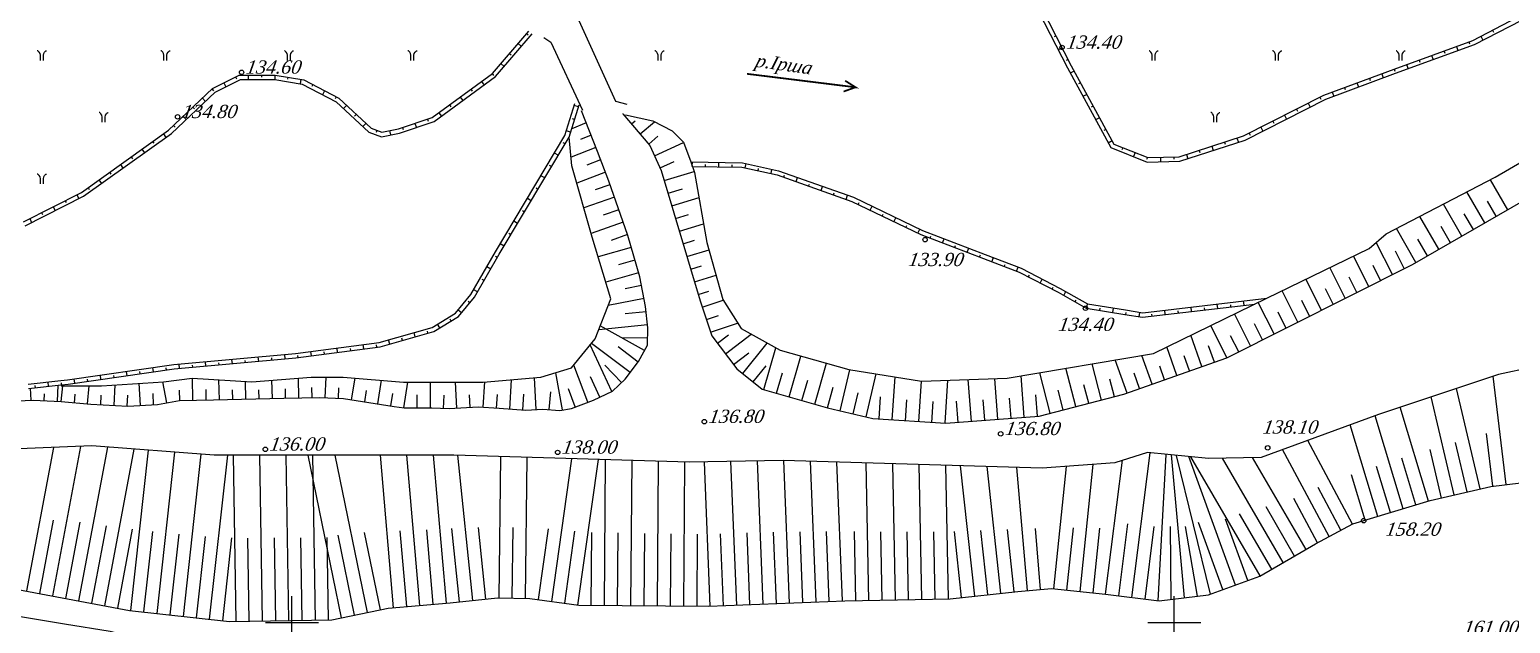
# Model space of a CAD drawing. Header units: millimetres. Extents: x 1400 to 4853, y -623 to 1865.
# Drawn here: x 2822.5 to 2923.2, y 1733.3 to 1773.7 of the extents above; entities that cross this region are included whole.
import ezdxf

# ---------------------------------------------------------------- set-up
doc = ezdxf.new("R2010")
doc.units = ezdxf.units.MM
for name, color, linetype in [('00_Північ', 7, 'Continuous'), ('00_Північ_відмітки', 7, 'Continuous'), ('01_Північ', 7, 'Continuous'), ('CONT-MNR', 7, 'Continuous'), ('кресты', 7, 'Continuous'), ('Оцифровка_2012', 7, 'Continuous'), ('Річка', 7, 'Continuous')]:
    doc.layers.add(name, color=color, linetype=linetype)
doc.styles.add('universw', font='timesi.ttf', dxfattribs={"oblique": 10})

# ---------------------------------------------------------------- blocks, each defined once
blk = doc.blocks.new('403')
at = {"color": 0, "linetype": 'Continuous'}
for p, q in [((-0.45, 1.11), (-0.52, 1.11)), ((-0.38, 1.02), (-0.45, 1.11)), ((-0.31, 0.94), (-0.38, 1.02)), ((-0.21, 0.81), (-0.31, 0.94)), ((-0.17, 0.59), (-0.21, 0.81)), ((-0.17, 0), (-0.17, 0.59)), ((0.17, 0.59), (0.21, 0.81)), ((0.17, 0), (0.17, 0.59)), ((0.21, 0.81), (0.31, 0.94)), ((0.31, 0.94), (0.38, 1.02)), ((0.38, 1.02), (0.45, 1.11)), ((0.45, 1.11), (0.52, 1.11))]:
    blk.add_line(p, q, dxfattribs=at)

msp = doc.modelspace()

# ---------------------------------------------------------------- linework, layer by layer
at = {"layer": '00_Північ', "color": 250, "linetype": 'Continuous'}
for p, q in [((2856.3251, 1773.3973), (2856.4393, 1773.3)), ((2922.011, 1773.6132), (2922.0798, 1773.4799)), ((2892.324, 1773.2255), (2892.1903, 1773.1574)), ((2920.3964, 1772.822), (2920.4479, 1772.6811)), ((2855.1575, 1772.0274), (2855.2716, 1771.9301)), ((2893.1421, 1771.6222), (2893.0085, 1771.5541)), ((2917.0148, 1771.5872), (2917.0663, 1771.4463)), ((2918.7056, 1772.2046), (2918.7571, 1772.0637)), ((2836.5275, 1770.4381), (2836.5954, 1770.3044)), ((2838.2964, 1770.5683), (2838.2964, 1770.4183)), ((2840.0844, 1770.4234), (2840.0595, 1770.2755)), ((2853.9853, 1770.6624), (2854.074, 1770.5414)), ((2913.6355, 1770.3462), (2913.6874, 1770.2055)), ((2915.324, 1770.9698), (2915.3755, 1770.8289)), ((2834.931, 1769.6115), (2835.034, 1769.5024)), ((2841.7878, 1769.9132), (2841.7178, 1769.7806)), ((2852.5337, 1769.598), (2852.6224, 1769.4771)), ((2893.9902, 1770.0347), (2893.8584, 1769.9631)), ((2911.947, 1769.7226), (2911.9989, 1769.5819)), ((2833.6226, 1768.3754), (2833.7256, 1768.2663)), ((2843.3797, 1769.0731), (2843.3097, 1768.9404)), ((2851.0821, 1768.5337), (2851.1708, 1768.4127)), ((2894.8494, 1768.4529), (2894.7175, 1768.3813)), ((2910.2728, 1769.0661), (2910.3409, 1768.9325)), ((2844.7279, 1767.889), (2844.6259, 1767.7789)), ((2849.5829, 1767.5615), (2849.6303, 1767.4191)), ((2859.5839, 1767.5477), (2859.4407, 1767.5923)), ((2863.4543, 1767.2396), (2863.6999, 1767.4503)), ((2907.0646, 1767.4328), (2907.1327, 1767.2991)), ((2908.6687, 1768.2495), (2908.7368, 1768.1158)), ((2832.3141, 1767.1392), (2832.4171, 1767.0302)), ((2846.1334, 1766.8061), (2846.0829, 1766.6648)), ((2847.875, 1766.9931), (2847.9224, 1766.8507)), ((2860.7042, 1766.4659), (2859.9776, 1766.1816)), ((2864.6261, 1765.8733), (2865.2507, 1766.409)), ((2895.7085, 1766.8712), (2895.5767, 1766.7996)), ((2905.4606, 1766.6162), (2905.5286, 1766.4825)), ((2830.8903, 1766.0432), (2830.9776, 1765.9212)), ((2858.9355, 1765.8797), (2858.8067, 1765.9566)), ((2896.8636, 1765.6235), (2896.8084, 1765.484)), ((2902.0631, 1765.4397), (2902.1095, 1765.2971)), ((2903.7748, 1765.9967), (2903.8212, 1765.854)), ((2829.4258, 1764.9967), (2829.513, 1764.8747)), ((2858.0132, 1764.334), (2857.8844, 1764.4108)), ((2861.3556, 1764.7879), (2860.4254, 1764.4322)), ((2865.403, 1764.255), (2866.3554, 1764.6882)), ((2868.4907, 1764.3378), (2868.4929, 1764.4878)), ((2870.2905, 1764.3106), (2870.2927, 1764.4605)), ((2898.5374, 1764.9614), (2898.4822, 1764.8219)), ((2900.3338, 1764.9861), (2900.3373, 1764.8362)), ((2827.9613, 1763.9502), (2828.0485, 1763.8282)), ((2872.0637, 1764.0573), (2872.0963, 1764.2037)), ((2873.8053, 1763.6126), (2873.8555, 1763.7539)), ((2826.4968, 1762.9037), (2826.584, 1762.7817)), ((2857.0908, 1762.7883), (2856.962, 1762.8651)), ((2861.9919, 1763.1042), (2860.9824, 1762.7507)), ((2865.9411, 1762.539), (2866.9145, 1762.8288)), ((2875.5015, 1763.0103), (2875.5517, 1763.1517)), ((2877.1978, 1762.4081), (2877.248, 1762.5494)), ((2824.9352, 1762.0173), (2825.0031, 1761.8836)), ((2856.1685, 1761.2425), (2856.0397, 1761.3194)), ((2862.5868, 1761.4053), (2861.5267, 1761.0341)), ((2878.8737, 1761.7572), (2878.939, 1761.8922)), ((2922.2654, 1760.9541), (2921.6688, 1761.9916)), ((2823.33, 1761.2027), (2823.3979, 1761.069)), ((2866.4548, 1760.8138), (2867.3294, 1761.0743)), ((2880.4946, 1760.9744), (2880.5599, 1761.1095)), ((2882.1156, 1760.1917), (2882.1808, 1760.3268)), ((2919.1447, 1759.1594), (2918.51, 1760.2631)), ((2920.7051, 1760.0568), (2920.0894, 1761.1273)), ((2855.2461, 1759.6968), (2855.1173, 1759.7737)), ((2863.1818, 1759.7065), (2862.0754, 1759.3191)), ((2866.9684, 1759.0887), (2867.7442, 1759.3197)), ((2883.7599, 1759.4635), (2883.8132, 1759.6038)), ((2917.5843, 1758.2621), (2916.9305, 1759.3989)), ((2885.4428, 1758.8247), (2885.496, 1758.965)), ((2887.1256, 1758.1859), (2887.1788, 1758.3261)), ((2916.0069, 1757.3964), (2915.4096, 1758.5854)), ((2854.3279, 1758.1486), (2854.1977, 1758.2231)), ((2863.6867, 1757.9789), (2862.5688, 1757.6544)), ((2867.4821, 1757.3635), (2868.2251, 1757.5848)), ((2888.8067, 1757.5425), (2888.8604, 1757.6826)), ((2914.3985, 1756.5884), (2913.8816, 1757.6173)), ((2853.4345, 1756.586), (2853.3043, 1756.6605)), ((2864.1352, 1756.2373), (2863.0227, 1756.0205)), ((2890.4555, 1756.8269), (2890.5242, 1756.9603)), ((2912.79, 1755.7803), (2912.2681, 1756.8192)), ((2867.9958, 1755.6384), (2868.7241, 1755.8553)), ((2892.0556, 1756.0024), (2892.1243, 1756.1358)), ((2893.6273, 1755.1259), (2893.7019, 1755.256)), ((2909.5732, 1754.1642), (2909.0412, 1755.2232)), ((2911.1816, 1754.9723), (2910.6546, 1756.0212)), ((2852.4705, 1755.0723), (2852.3551, 1755.1681)), ((2864.448, 1754.4659), (2863.0196, 1754.3171)), ((2895.3027, 1754.5538), (2895.3261, 1754.702)), ((2897.0806, 1754.2725), (2897.1056, 1754.4204)), ((2898.8601, 1754.1568), (2898.8424, 1754.3057)), ((2900.6476, 1754.3683), (2900.63, 1754.5173)), ((2902.4351, 1754.5799), (2902.4175, 1754.7288)), ((2904.2226, 1754.7914), (2904.205, 1754.9404)), ((2907.9647, 1753.3562), (2907.4277, 1754.4251)), ((2851.1964, 1753.8308), (2851.1178, 1753.9586)), ((2868.5509, 1753.9263), (2869.3668, 1754.1981)), ((2906.3563, 1752.5481), (2905.8142, 1753.6271)), ((2846.1437, 1752.0532), (2846.1237, 1752.2019)), ((2847.883, 1752.5092), (2847.8425, 1752.6536)), ((2849.6161, 1752.9954), (2849.5756, 1753.1398)), ((2864.5552, 1752.6719), (2862.789, 1752.6913)), ((2869.3014, 1752.3142), (2870.0587, 1752.8871)), ((2904.7479, 1751.74), (2904.2008, 1752.8291)), ((2838.9996, 1751.1668), (2838.9861, 1751.3162)), ((2840.7916, 1751.3355), (2840.7716, 1751.4842)), ((2842.5756, 1751.5747), (2842.5557, 1751.7234)), ((2844.3596, 1751.814), (2844.3397, 1751.9626)), ((2863.9043, 1751.0406), (2862.5384, 1752.0677)), ((2870.3874, 1750.8787), (2871.426, 1751.6645)), ((2901.3998, 1750.4316), (2901.0383, 1751.4502)), ((2903.0961, 1751.0335), (2902.7008, 1752.1476)), ((2830.0502, 1750.2363), (2830.029, 1750.3847)), ((2831.832, 1750.4917), (2831.8107, 1750.6402)), ((2833.6215, 1750.6814), (2833.608, 1750.8308)), ((2835.4142, 1750.8432), (2835.4007, 1750.9926)), ((2837.2069, 1751.005), (2837.1934, 1751.1544)), ((2862.7813, 1749.6386), (2861.6414, 1750.8296)), ((2871.7298, 1749.6933), (2872.604, 1750.791)), ((2873.3173, 1748.9197), (2873.716, 1750.3032)), ((2898.007, 1749.2277), (2897.6324, 1750.2835)), ((2899.7034, 1749.8296), (2899.3758, 1750.7528)), ((2822.9139, 1749.2872), (2822.8975, 1749.4363)), ((2824.7031, 1749.4841), (2824.6867, 1749.6332)), ((2826.4867, 1749.7253), (2826.4654, 1749.8738)), ((2828.2685, 1749.9808), (2828.2472, 1750.1292)), ((2834.5338, 1748.457), (2834.5202, 1749.1709)), ((2839.9324, 1748.5818), (2839.9213, 1749.2251)), ((2841.7321, 1748.6128), (2841.7202, 1749.3059)), ((2843.5313, 1748.5769), (2843.5563, 1749.288)), ((2859.6344, 1747.9858), (2859.177, 1749.2127)), ((2861.3067, 1748.6489), (2860.661, 1750.0369)), ((2875.047, 1748.4213), (2875.4473, 1749.8107)), ((2876.7766, 1747.9229), (2877.1787, 1749.3182)), ((2894.5514, 1748.2291), (2894.2224, 1749.4979)), ((2896.2938, 1748.6809), (2895.9841, 1749.8753)), ((2823.5207, 1748.4077), (2823.5436, 1748.8834)), ((2825.5699, 1748.2685), (2825.6239, 1748.8465)), ((2827.3642, 1748.13), (2827.3968, 1748.7775)), ((2829.1619, 1748.0394), (2829.1998, 1748.7913)), ((2830.9592, 1748.1345), (2830.9171, 1748.8924)), ((2832.7342, 1748.4226), (2832.7207, 1749.1279)), ((2836.3334, 1748.4974), (2836.3182, 1749.1381)), ((2838.1329, 1748.54), (2838.1187, 1749.1374)), ((2845.3132, 1748.3379), (2845.434, 1749.1017)), ((2847.0912, 1748.0568), (2847.223, 1748.8907)), ((2848.8811, 1747.9212), (2848.8811, 1748.7993)), ((2850.6804, 1747.8866), (2850.7192, 1748.782)), ((2852.4777, 1747.9516), (2852.4283, 1748.8145)), ((2854.2741, 1747.9014), (2854.3347, 1748.8318)), ((2856.0703, 1747.7845), (2856.1395, 1748.8477)), ((2857.8672, 1747.8002), (2857.9593, 1749.0168)), ((2878.5284, 1747.5091), (2878.8662, 1748.9421)), ((2880.2909, 1747.1667), (2880.3894, 1748.669)), ((2882.087, 1747.049), (2882.1801, 1748.4685)), ((2883.8832, 1746.9313), (2883.9764, 1748.353)), ((2885.6787, 1746.9355), (2885.5683, 1748.3773)), ((2887.4734, 1747.0729), (2887.3661, 1748.4748)), ((2889.2682, 1747.2103), (2889.1636, 1748.577)), ((2891.0629, 1747.3477), (2890.952, 1748.7973)), ((2892.809, 1747.7774), (2892.4608, 1749.1204))]:
    msp.add_line(p, q, dxfattribs=at)
at = {"layer": '00_Північ', "linetype": 'Continuous'}
for p, q in [((2855.7413, 1772.7124), (2855.9696, 1772.5178)), ((2892.733, 1772.4239), (2892.4658, 1772.2875)), ((2919.551, 1772.5133), (2919.6539, 1772.2315)), ((2921.2111, 1773.2007), (2921.3487, 1772.9341)), ((2854.5736, 1771.3425), (2854.802, 1771.1479)), ((2917.8602, 1771.8959), (2917.9631, 1771.6141)), ((2837.3964, 1770.5683), (2837.3964, 1770.2683)), ((2839.1964, 1770.5683), (2839.1964, 1770.2683)), ((2893.5606, 1770.8255), (2893.297, 1770.6823)), ((2914.4797, 1770.658), (2914.5837, 1770.3766)), ((2916.1694, 1771.2785), (2916.2723, 1770.9967)), ((2835.7249, 1770.0311), (2835.8606, 1769.7635)), ((2840.9719, 1770.2744), (2840.9223, 1769.9786)), ((2842.5837, 1769.4932), (2842.4437, 1769.2278)), ((2853.2595, 1770.1302), (2853.4369, 1769.8883)), ((2911.1027, 1769.4108), (2911.2066, 1769.1294)), ((2912.7912, 1770.0344), (2912.8951, 1769.753)), ((2834.2768, 1768.9934), (2834.4828, 1768.7753)), ((2844.0677, 1768.5007), (2843.8638, 1768.2807)), ((2851.8079, 1769.0659), (2851.9853, 1768.8239)), ((2859.8514, 1768.4071), (2859.5649, 1768.4962)), ((2894.4198, 1769.2438), (2894.1561, 1769.1006)), ((2909.4708, 1768.6578), (2909.6069, 1768.3905)), ((2832.9683, 1767.7573), (2833.1744, 1767.5392)), ((2850.3563, 1768.0015), (2850.5337, 1767.7596)), ((2860.3763, 1767.304), (2859.3877, 1766.9173)), ((2862.8684, 1767.9228), (2862.8525, 1767.9091)), ((2864.0402, 1766.5565), (2865.0121, 1767.39)), ((2895.2789, 1767.6621), (2895.0153, 1767.5189)), ((2907.8667, 1767.8411), (2908.0028, 1767.5738)), ((2831.6226, 1766.5665), (2831.797, 1766.3224)), ((2845.388, 1767.2772), (2845.1841, 1767.0572)), ((2847.0014, 1766.7831), (2847.0602, 1766.4889)), ((2848.7289, 1767.2773), (2848.8237, 1766.9926)), ((2859.3165, 1766.6884), (2859.0301, 1766.7775)), ((2906.2626, 1767.0245), (2906.3987, 1766.7571)), ((2830.1581, 1765.52), (2830.3325, 1765.2759)), ((2861.0321, 1765.6277), (2859.3476, 1764.9687)), ((2865.0304, 1765.0742), (2866.9964, 1765.9684)), ((2896.1381, 1766.0804), (2895.8745, 1765.9372)), ((2897.7005, 1765.2924), (2897.5901, 1765.0135)), ((2902.919, 1765.7182), (2903.0118, 1765.4329)), ((2904.6306, 1766.2751), (2904.7235, 1765.9898)), ((2828.6936, 1764.4735), (2828.868, 1764.2294)), ((2858.4743, 1765.1068), (2858.2167, 1765.2606)), ((2867.5908, 1764.3514), (2867.5953, 1764.6514)), ((2869.3906, 1764.3242), (2869.3951, 1764.6241)), ((2871.1851, 1764.2524), (2871.2502, 1764.5452)), ((2899.4341, 1764.9652), (2899.4411, 1764.6653)), ((2901.2073, 1765.1613), (2901.3001, 1764.876)), ((2827.229, 1763.427), (2827.4035, 1763.1829)), ((2857.552, 1763.5611), (2857.2944, 1763.7148)), ((2861.677, 1763.9472), (2859.7424, 1763.2075)), ((2865.6842, 1763.4015), (2867.7174, 1764.007)), ((2872.9423, 1763.8621), (2873.0074, 1764.155)), ((2874.6534, 1763.3115), (2874.7538, 1763.5942)), ((2923.0456, 1761.4028), (2921.8715, 1763.4445)), ((2825.7377, 1762.4246), (2825.8735, 1762.1571)), ((2876.3497, 1762.7092), (2876.45, 1762.9919)), ((2878.0459, 1762.107), (2878.1463, 1762.3897)), ((2921.4853, 1760.5055), (2920.273, 1762.6134)), ((2824.1326, 1761.61), (2824.2684, 1761.3425)), ((2856.6296, 1762.0154), (2856.372, 1762.1691)), ((2862.2894, 1762.2548), (2860.2197, 1761.53)), ((2866.1979, 1761.6764), (2868.046, 1762.2267)), ((2879.6842, 1761.3658), (2879.8146, 1761.636)), ((2919.9249, 1759.6081), (2918.6745, 1761.7824)), ((2822.5275, 1760.7954), (2822.6632, 1760.5279)), ((2855.7073, 1760.4697), (2855.4497, 1760.6234)), ((2862.8843, 1760.5559), (2860.7132, 1759.7956)), ((2866.7116, 1759.9513), (2868.3619, 1760.4427)), ((2881.3051, 1760.5831), (2881.4356, 1760.8532)), ((2918.3645, 1758.7108), (2917.076, 1760.9513)), ((2882.926, 1759.8004), (2883.0565, 1760.0705)), ((2884.6013, 1759.1441), (2884.7078, 1759.4246)), ((2916.8041, 1757.8134), (2915.4775, 1760.1202)), ((2854.7849, 1758.924), (2854.5273, 1759.0777)), ((2863.4359, 1758.8432), (2861.1916, 1758.1919)), ((2867.2253, 1758.2261), (2868.7258, 1758.6729)), ((2886.2842, 1758.5053), (2886.3906, 1758.7858)), ((2913.5943, 1756.1843), (2912.5554, 1758.2521)), ((2915.2027, 1756.9924), (2914.1036, 1759.18)), ((2853.8812, 1757.3673), (2853.6208, 1757.5163)), ((2887.9663, 1757.8647), (2888.0737, 1758.1448)), ((2889.6471, 1757.2204), (2889.7544, 1757.5005)), ((2911.9858, 1755.3763), (2910.9369, 1757.4641)), ((2863.9376, 1757.1145), (2861.7103, 1756.4681)), ((2867.739, 1756.501), (2869.2102, 1756.9391)), ((2891.2555, 1756.4147), (2891.3929, 1756.6814)), ((2910.3774, 1754.5682), (2909.3184, 1756.6761)), ((2852.9877, 1755.8047), (2852.7273, 1755.9537)), ((2864.3074, 1755.3539), (2861.868, 1754.8785)), ((2868.2664, 1754.7801), (2869.6906, 1755.2547)), ((2892.8464, 1755.5732), (2892.9955, 1755.8335)), ((2908.769, 1753.7602), (2907.6999, 1755.8881)), ((2851.8958, 1754.3797), (2851.6649, 1754.5713)), ((2894.4137, 1754.6941), (2894.4611, 1754.994)), ((2896.1917, 1754.4135), (2896.2385, 1754.7098)), ((2897.9681, 1754.1227), (2898.018, 1754.4185)), ((2899.7538, 1754.2625), (2899.7186, 1754.5605)), ((2901.5413, 1754.4741), (2901.5061, 1754.772)), ((2903.3289, 1754.6856), (2903.2936, 1754.9835)), ((2905.5521, 1752.1441), (2904.4629, 1754.3121)), ((2905.1164, 1754.8972), (2905.0811, 1755.1951)), ((2907.1605, 1752.9521), (2906.0814, 1755.1001)), ((2850.4297, 1753.3593), (2850.2726, 1753.6149)), ((2864.5412, 1753.5707), (2861.2234, 1753.2253)), ((2864.3453, 1751.8247), (2861.3278, 1753.493)), ((2868.8354, 1753.0724), (2870.6747, 1753.6853)), ((2903.9437, 1751.336), (2902.8444, 1753.5241)), ((2845.2516, 1751.9336), (2845.2118, 1752.2309)), ((2847.0164, 1752.2661), (2846.9354, 1752.555)), ((2848.7495, 1752.7523), (2848.6685, 1753.0411)), ((2862.1227, 1749.0285), (2860.6476, 1752.1996)), ((2863.3634, 1750.3213), (2860.7305, 1752.3012)), ((2869.8444, 1751.5964), (2871.6036, 1752.9274)), ((2871.0258, 1750.254), (2872.6798, 1752.331)), ((2902.2479, 1750.7326), (2901.4912, 1752.8653)), ((2836.3106, 1750.9241), (2836.2836, 1751.2228)), ((2838.1033, 1751.0859), (2838.0763, 1751.3847)), ((2839.896, 1751.2477), (2839.869, 1751.5465)), ((2841.6836, 1751.4551), (2841.6437, 1751.7524)), ((2843.4676, 1751.6943), (2843.4277, 1751.9917)), ((2872.4525, 1749.1689), (2873.2696, 1752.0042)), ((2874.1822, 1748.6705), (2874.9812, 1751.4434)), ((2897.1589, 1748.9267), (2896.3571, 1751.186)), ((2898.8552, 1749.5286), (2898.1583, 1751.4926)), ((2900.5516, 1750.1306), (2899.8626, 1752.0723)), ((2829.1594, 1750.1085), (2829.1168, 1750.4055)), ((2830.9411, 1750.364), (2830.8986, 1750.661)), ((2832.7251, 1750.6005), (2832.6982, 1750.8992)), ((2834.5178, 1750.7623), (2834.4909, 1751.061)), ((2858.7623, 1747.7766), (2858.3051, 1750.3117)), ((2860.4777, 1748.3002), (2859.533, 1750.8339)), ((2875.9118, 1748.1721), (2876.7142, 1750.9569)), ((2877.6524, 1747.7156), (2878.3128, 1750.5166)), ((2879.4043, 1747.3026), (2880.0954, 1750.2337)), ((2891.9378, 1747.5515), (2891.2221, 1750.3119)), ((2893.6802, 1748.0033), (2893.003, 1750.615)), ((2895.4226, 1748.455), (2894.7839, 1750.9182)), ((2822.6218, 1748.4367), (2822.5746, 1749.2499)), ((2823.8085, 1749.3857), (2823.7757, 1749.6839)), ((2824.4197, 1748.3644), (2824.4724, 1749.4587)), ((2824.6738, 1748.3522), (2824.7739, 1749.4245)), ((2825.5958, 1749.5975), (2825.5532, 1749.8945)), ((2826.466, 1748.1849), (2826.5818, 1749.4245)), ((2827.3776, 1749.853), (2827.335, 1750.15)), ((2828.2631, 1748.0847), (2828.3336, 1749.4841)), ((2830.0606, 1748.0847), (2829.977, 1749.5916)), ((2831.8484, 1748.2639), (2831.5888, 1749.697)), ((2833.634, 1748.4398), (2833.6053, 1749.9381)), ((2835.4336, 1748.4761), (2835.4015, 1749.832)), ((2837.2331, 1748.5187), (2837.2045, 1749.7256)), ((2839.0326, 1748.5613), (2839.0033, 1749.8013)), ((2840.8323, 1748.5973), (2840.8093, 1749.9349)), ((2842.6318, 1748.6085), (2842.6807, 1749.999)), ((2844.4243, 1748.4785), (2844.6547, 1749.936)), ((2846.2022, 1748.1974), (2846.4548, 1749.7951)), ((2847.9813, 1747.9244), (2848.2368, 1749.6774)), ((2849.7811, 1747.9212), (2849.7811, 1749.6774)), ((2851.5792, 1747.9002), (2851.4775, 1749.6774)), ((2853.376, 1747.9599), (2853.4885, 1749.688)), ((2855.1722, 1747.843), (2855.302, 1749.8365)), ((2856.969, 1747.8087), (2856.858, 1749.964)), ((2881.189, 1747.1078), (2881.3805, 1750.0297)), ((2882.9851, 1746.9901), (2883.1657, 1749.7464)), ((2884.7813, 1746.8724), (2884.9734, 1749.8036)), ((2886.576, 1747.0042), (2886.3584, 1749.8479)), ((2888.3708, 1747.1416), (2888.1592, 1749.9055)), ((2890.1655, 1747.279), (2889.95, 1750.0953))]:
    msp.add_line(p, q, dxfattribs=at)
at = {"layer": '00_Північ', "color": 5, "linetype": 'Continuous', "flags": 128}
for points in [[(2888.361, 1790.4982), (2886.7512, 1787.3324), (2886.3357, 1785.3603), (2887.0108, 1782.506), (2889.5554, 1777.9909), (2893.0989, 1771.0468), (2896.044, 1765.6251), (2898.5241, 1764.644), (2900.7459, 1764.6956), (2905.1894, 1766.1414), (2910.6662, 1768.9298), (2915.4197, 1770.6854), (2920.7932, 1772.6476), (2923.9967, 1774.2999)], [(2906.6603, 1755.382), (2913.6259, 1758.7733), (2914.7852, 1759.7602), (2922.1863, 1763.6082), (2928.3082, 1767.1755), (2934.2129, 1769.8511), (2937.697, 1771.6104), (2941.8047, 1772.8932), (2944.7387, 1773.8095), (2951.0835, 1774.5059), (2954.7913, 1774.0256), (2963.7249, 1771.4455), (2971.7841, 1766.977), (2979.3298, 1761.1763), (2985.0761, 1757.2318)], [(2822.2232, 1760.3046), (2826.1994, 1762.3225), (2832.1637, 1766.5844), (2835.1443, 1769.4002), (2836.8559, 1770.2683), (2839.1963, 1770.2683), (2841.0673, 1769.9542), (2843.3682, 1768.74), (2845.5891, 1766.6819), (2846.4635, 1766.3696), (2847.6859, 1766.6139), (2850.0395, 1767.3972), (2854.2139, 1770.458), (2856.6904, 1773.3633)], [(2863.0541, 1767.8634), (2864.9128, 1767.4412), (2866.2223, 1766.7657), (2866.9826, 1766.0059), (2867.4799, 1764.6531)], [(2867.4799, 1764.6531), (2871.0047, 1764.5998), (2873.4526, 1764.0561), (2878.5523, 1762.2456), (2883.241, 1759.9814), (2887.5077, 1758.3617), (2889.9448, 1757.4276), (2892.6112, 1756.0536), (2894.47, 1754.9889), (2897.0596, 1754.5803), (2898.2247, 1754.3837), (2906.6603, 1755.382)]]:
    msp.add_lwpolyline(points, dxfattribs=at)
at = {"layer": '00_Північ', "linetype": 'Continuous', "flags": 128}
for points in [[(2888.6284, 1790.3622), (2887.0365, 1787.2318), (2886.6431, 1785.3641), (2887.293, 1782.6163), (2889.8198, 1778.1327), (2893.3644, 1771.1866), (2896.2557, 1765.864), (2898.5779, 1764.9453), (2900.6949, 1764.9945), (2905.0742, 1766.4194), (2910.5458, 1769.2051), (2915.3163, 1770.967), (2920.6725, 1772.9229), (2923.7186, 1774.494)], [(2860.2049, 1774.919), (2859.8838, 1774.2773), (2862.3665, 1768.7888), (2863.134, 1768.5899)], [(2822.1112, 1760.5842), (2826.0435, 1762.5798), (2831.9726, 1766.8166), (2834.9698, 1769.6481), (2836.7842, 1770.5683), (2839.2213, 1770.5683), (2841.1646, 1770.2421), (2843.5431, 1768.9868), (2845.7479, 1766.9437), (2846.4862, 1766.6801), (2847.6088, 1766.9045), (2849.9001, 1767.667), (2854.0083, 1770.6792), (2856.4621, 1773.5579)], [(2857.4905, 1773.1165), (2857.9592, 1772.8043), (2860.1298, 1768.186)], [(2862.8684, 1767.9228), (2864.7129, 1765.7721), (2865.4815, 1764.0823), (2868.1254, 1755.2031), (2868.9201, 1752.8181), (2870.6088, 1750.5861), (2872.352, 1749.1979), (2876.7915, 1747.9186), (2879.8613, 1747.1948), (2884.8204, 1746.8698), (2891.1888, 1747.3573), (2896.9339, 1748.8469), (2903.9318, 1751.3301), (2916.5778, 1757.6832), (2930.1138, 1765.4676), (2937.6657, 1768.709), (2944.9272, 1770.4991), (2952.1852, 1770.0618), (2958.9638, 1768.0446), (2965.6578, 1766.1833), (2972.3573, 1763.0702), (2977.478, 1760.0851), (2983.1961, 1756.844), (2983.1961, 1756.844)], [(2824.6752, 1749.4245), (2827.4218, 1749.4245), (2831.6338, 1749.6999), (2833.5679, 1749.9403), (2837.6363, 1749.7001), (2841.6744, 1749.999), (2843.8495, 1749.999), (2847.9591, 1749.6774), (2853.3587, 1749.6774), (2857.2936, 1749.9996), (2859.3767, 1750.6423), (2860.9844, 1752.6123), (2862.049, 1755.3426), (2860.7853, 1759.5424), (2859.4089, 1764.3797), (2859.2058, 1766.3326), (2859.8948, 1768.5467)], [(2867.5908, 1764.3514), (2870.9695, 1764.3003), (2873.3696, 1763.7672), (2878.4365, 1761.9683), (2883.1223, 1759.7056), (2887.4008, 1758.0814), (2889.822, 1757.1533), (2892.4679, 1755.79), (2894.3687, 1754.7012), (2897.0113, 1754.2842), (2898.2172, 1754.0807), (2905.8406, 1754.9829)], [(2927.0925, 1751.1863), (2922.408, 1750.189), (2914.2514, 1747.4674), (2906.2763, 1744.5515), (2902.6845, 1744.4774), (2898.5374, 1744.8764)], [(2898.5374, 1744.8764), (2896.314, 1744.187), (2891.3794, 1743.8184), (2873.7663, 1744.3399), (2867.3717, 1744.2152), (2851.3661, 1744.702), (2841.5386, 1744.702), (2835.0845, 1744.702), (2826.7578, 1745.3301), (2819.5645, 1745.0422), (2816.1439, 1745.4311), (2806.138, 1746.3864), (2799.7396, 1746.8701), (2795.3898, 1745.9743), (2791.4371, 1744.1923), (2783.9844, 1740.4878), (2776.3373, 1738.3253), (2769.2081, 1737.1279), (2764.9387, 1737.2616), (2757.7001, 1737.7445), (2752.2871, 1738.238)], [(2895.6979, 1735.2415), (2899.35, 1734.7804), (2902.6945, 1735.203), (2906.1928, 1736.4709), (2909.9603, 1738.6607), (2912.5076, 1740.0248), (2917.7738, 1741.609), (2921.8846, 1742.5756), (2928.3867, 1743.3543)], [(2821.7325, 1735.5736), (2829.3248, 1734.1404), (2836.1174, 1733.3899), (2843.0698, 1733.5002), (2846.9102, 1734.2943), (2851.1161, 1734.6582), (2854.3402, 1734.9887), (2856.5447, 1734.9612), (2859.879, 1734.493), (2868.7164, 1734.4206), (2877.9536, 1734.7899), (2885.1261, 1734.9341), (2889.7393, 1735.4335), (2892.0074, 1735.6256), (2895.6979, 1735.2415)]]:
    msp.add_lwpolyline(points, dxfattribs=at)
at = {"layer": '00_Північ', "color": 250, "linetype": 'Continuous', "flags": 128}
msp.add_lwpolyline([(2867.4799, 1764.6531), (2867.743, 1763.9373), (2868.5879, 1759.1669), (2869.6728, 1755.283), (2870.9084, 1753.3126), (2873.5636, 1751.8413), (2878.2431, 1750.5277), (2883.1687, 1749.7459), (2888.9914, 1749.9321), (2898.9479, 1751.6271), (2906.6603, 1755.382)], dxfattribs=at)
at = {"layer": '00_Північ_відмітки', "color": 7, "linetype": 'Continuous'}
for centre in [(2892.7373, 1772.444), (2836.9365, 1770.75), (2832.5873, 1767.7233), (2883.4228, 1759.366), (2894.3311, 1754.6951), (2868.4105, 1746.9833), (2888.5626, 1746.1542), (2838.5544, 1745.1007), (2906.7182, 1745.1988), (2858.4328, 1744.8916), (2913.245, 1740.2471)]:
    msp.add_circle(centre, 0.15, dxfattribs=at)
at = {"layer": 'CONT-MNR', "linetype": 'Continuous'}
for p, q in [((2921.1617, 1742.4057), (2919.5553, 1749.2372)), ((2922.9345, 1742.7014), (2922.052, 1750.0703)), ((2919.4095, 1741.9936), (2917.8408, 1748.6651)), ((2915.9355, 1741.056), (2914.031, 1747.3868)), ((2917.6592, 1741.5745), (2915.7373, 1747.9632)), ((2914.2118, 1740.5374), (2912.3376, 1746.7677)), ((2822.325, 1735.4617), (2824.1682, 1745.2265)), ((2824.0937, 1735.1278), (2826.014, 1745.3003)), ((2825.8625, 1734.794), (2827.836, 1745.2487)), ((2912.4897, 1740.0152), (2909.441, 1745.7086)), ((2827.6312, 1734.4601), (2829.6421, 1745.1125)), ((2829.4009, 1734.132), (2830.606, 1745.0398)), ((2831.19, 1733.9343), (2832.402, 1744.9044)), ((2832.9791, 1733.7366), (2834.198, 1744.7689)), ((2834.7682, 1733.539), (2836.0015, 1744.702)), ((2836.56, 1733.3969), (2836.3806, 1744.702)), ((2838.3597, 1733.4255), (2838.1808, 1744.702)), ((2840.1595, 1733.454), (2839.9811, 1744.702)), ((2843.7449, 1733.6398), (2841.4576, 1744.702)), ((2841.9593, 1733.4826), (2841.7813, 1744.702)), ((2845.5076, 1734.0043), (2843.2956, 1744.702)), ((2847.2765, 1734.326), (2846.3786, 1744.702)), ((2849.0698, 1734.4811), (2848.1854, 1744.702)), ((2850.8631, 1734.6363), (2849.9921, 1744.702)), ((2852.6541, 1734.8159), (2851.6417, 1744.6937)), ((2854.4453, 1734.9874), (2854.5654, 1744.6047)), ((2856.2451, 1734.9649), (2856.3649, 1744.55)), ((2858.0305, 1734.7525), (2859.3932, 1744.4579)), ((2859.8131, 1734.5023), (2861.2032, 1744.4028)), ((2861.6124, 1734.4788), (2861.6935, 1744.3879)), ((2863.4123, 1734.4641), (2863.4931, 1744.3332)), ((2865.2122, 1734.4493), (2865.2927, 1744.2784)), ((2867.0122, 1734.4346), (2867.0923, 1744.2237)), ((2868.812, 1734.4245), (2868.4198, 1744.2356)), ((2870.6106, 1734.4964), (2870.2199, 1744.2707)), ((2872.4092, 1734.5683), (2872.0199, 1744.3058)), ((2874.2077, 1734.6401), (2873.82, 1744.3383)), ((2876.0063, 1734.712), (2875.6236, 1744.2849)), ((2877.8049, 1734.7839), (2877.4272, 1744.2315)), ((2879.6044, 1734.8231), (2879.4164, 1744.1726)), ((2895.6979, 1735.2415), (2896.8481, 1744.3525)), ((2897.4838, 1735.016), (2898.7262, 1744.8582)), ((2899.2696, 1734.7906), (2899.8226, 1744.7527)), ((2901.0554, 1734.9959), (2900.1878, 1744.7176)), ((2902.8335, 1735.2534), (2900.5187, 1744.6858)), ((2904.5258, 1735.8667), (2901.359, 1744.6049)), ((2906.2161, 1736.4844), (2901.504, 1744.591)), ((2907.7723, 1737.3889), (2903.6405, 1744.4971)), ((2909.3285, 1738.2935), (2905.6978, 1744.5396)), ((2910.9029, 1739.1655), (2907.7335, 1745.0843)), ((2881.404, 1734.8593), (2881.2178, 1744.1193)), ((2883.2037, 1734.8955), (2883.0193, 1744.0659)), ((2885.0033, 1734.9316), (2884.8207, 1744.0126)), ((2886.7935, 1735.1146), (2885.8335, 1743.9826)), ((2888.5831, 1735.3084), (2887.6498, 1743.9288)), ((2890.3741, 1735.4873), (2889.6642, 1743.8692)), ((2892.1673, 1735.609), (2893.0348, 1743.942)), ((2893.9577, 1735.4226), (2894.8587, 1744.0783))]:
    msp.add_line(p, q, dxfattribs=at)
at = {"layer": 'CONT-MNR', "color": 250, "linetype": 'Continuous'}
for p, q in [((2922.0409, 1742.5944), (2921.6107, 1746.1869)), ((2920.2856, 1742.1996), (2919.4918, 1745.5754)), ((2916.7974, 1741.3153), (2915.8403, 1744.4967)), ((2918.5334, 1741.7876), (2917.7585, 1745.0833)), ((2913.35, 1740.2782), (2912.4204, 1743.3681)), ((2915.0737, 1740.7967), (2914.129, 1743.937)), ((2911.6963, 1739.5903), (2910.1418, 1742.4934)), ((2908.5504, 1737.8412), (2906.6098, 1741.1798)), ((2910.1095, 1738.7406), (2908.4946, 1741.7564)), ((2823.2093, 1735.2948), (2824.1502, 1740.2791)), ((2824.9781, 1734.9609), (2825.9556, 1740.1389)), ((2903.6797, 1735.5601), (2902.0234, 1740.1302)), ((2905.372, 1736.1734), (2903.8614, 1740.3414)), ((2906.9942, 1736.9366), (2904.8004, 1740.7108)), ((2826.7469, 1734.627), (2827.743, 1739.9038)), ((2828.5156, 1734.2931), (2829.5304, 1739.6688)), ((2830.2954, 1734.0331), (2830.8997, 1739.5026)), ((2832.0845, 1733.8355), (2832.6923, 1739.3361)), ((2833.8737, 1733.6378), (2834.4849, 1739.1699)), ((2842.8592, 1733.4969), (2842.7703, 1739.0994)), ((2844.6262, 1733.822), (2843.5014, 1739.262)), ((2846.3889, 1734.1865), (2845.3018, 1739.4443)), ((2848.1732, 1734.4036), (2847.7276, 1739.5528)), ((2849.9665, 1734.5587), (2849.5276, 1739.6304)), ((2851.7588, 1734.7241), (2851.2474, 1739.7131)), ((2853.5494, 1734.9076), (2853.0493, 1739.7868)), ((2855.3452, 1734.9761), (2855.4052, 1739.7767)), ((2857.1393, 1734.8777), (2857.8138, 1739.6815)), ((2858.9218, 1734.6274), (2859.61, 1739.5289)), ((2860.7124, 1734.4862), (2860.753, 1739.4507)), ((2862.5123, 1734.4714), (2862.5528, 1739.416)), ((2864.3123, 1734.4567), (2864.3526, 1739.3812)), ((2866.1122, 1734.442), (2866.1524, 1739.3465)), ((2867.9121, 1734.4272), (2867.9523, 1739.3273)), ((2869.7113, 1734.4604), (2869.5156, 1739.3568)), ((2871.5099, 1734.5323), (2871.3149, 1739.4103)), ((2873.3084, 1734.6042), (2873.1142, 1739.4638)), ((2875.107, 1734.6761), (2874.9144, 1739.4938)), ((2876.9056, 1734.748), (2876.7155, 1739.5031)), ((2878.7046, 1734.805), (2878.6101, 1739.5021)), ((2880.5042, 1734.8412), (2880.4107, 1739.4936)), ((2882.3039, 1734.8774), (2882.2112, 1739.485)), ((2884.1035, 1734.9135), (2884.0117, 1739.4764)), ((2885.8988, 1735.0178), (2885.412, 1739.5136)), ((2887.6883, 1735.2115), (2887.215, 1739.5836)), ((2889.4779, 1735.4052), (2889.0179, 1739.6536)), ((2891.2708, 1735.5633), (2890.9203, 1739.7028)), ((2893.0625, 1735.5158), (2893.5046, 1739.763)), ((2894.8528, 1735.3294), (2895.3118, 1739.7379)), ((2896.5908, 1735.1287), (2897.2104, 1740.0366)), ((2898.3767, 1734.9033), (2898.9996, 1739.8376)), ((2900.1625, 1734.8831), (2900.1035, 1739.8598)), ((2901.9483, 1735.1087), (2901.1341, 1739.8598)), ((2835.6628, 1733.4401), (2836.2849, 1739.0711)), ((2837.4598, 1733.4112), (2837.3703, 1739.0566)), ((2839.2596, 1733.4398), (2839.1703, 1739.0709)), ((2841.0594, 1733.4683), (2840.9703, 1739.0852))]:
    msp.add_line(p, q, dxfattribs=at)
at = {"layer": 'CONT-MNR', "color": 5, "linetype": 'Continuous', "flags": 128}
msp.add_lwpolyline([(2822.4358, 1749.5364), (2824.6363, 1749.7786), (2825.1029, 1749.8299), (2832.3262, 1750.8657), (2840.5988, 1751.6123), (2846.3008, 1752.3769), (2849.9026, 1753.3873), (2851.4953, 1754.3669), (2852.5394, 1755.6251), (2854.1985, 1758.5266), (2858.9299, 1766.4558), (2859.6084, 1768.6358)], dxfattribs=at)
at = {"layer": 'CONT-MNR', "linetype": 'Continuous', "flags": 128}
for points in [[(2822.4586, 1749.2371), (2824.6691, 1749.4804), (2825.1406, 1749.5323), (2832.361, 1750.5676), (2840.6322, 1751.3141), (2846.3616, 1752.0824), (2850.024, 1753.1098), (2851.6946, 1754.1372), (2852.7869, 1755.4536), (2854.4575, 1758.3753), (2859.2058, 1766.3326), (2859.8948, 1768.5467)], [(2820.6842, 1733.9268), (2824.8953, 1733.2311), (2827.9994, 1732.7182), (2833.6117, 1731.3632), (2839.7198, 1729.795), (2843.4995, 1728.7527), (2847.3413, 1728.2073), (2852.4007, 1728.3331), (2858.6026, 1729.0318), (2865.6145, 1729.5766), (2873.2585, 1730.5932), (2878.366, 1731.2725), (2882.6288, 1731.9104), (2885.4515, 1732.2169)]]:
    msp.add_lwpolyline(points, dxfattribs=at)
at = {"layer": 'кресты', "color": 3, "linetype": 'Continuous'}
for p, q in [((2840.3623, 1731.5067), (2840.3623, 1735.1067)), ((2900.3623, 1731.5067), (2900.3623, 1735.1067)), ((2838.5623, 1733.3067), (2842.1623, 1733.3067)), ((2898.5623, 1733.3067), (2902.1623, 1733.3067))]:
    msp.add_line(p, q, dxfattribs=at)
at = {"layer": 'Оцифровка_2012', "linetype": 'Continuous', "flags": 128}
for points in [[(2824.6738, 1748.3522), (2826.691, 1748.1639), (2829.2048, 1748.0372), (2831.2112, 1748.1485), (2832.7227, 1748.4223), (2835.0298, 1748.4665), (2839.8046, 1748.5796), (2842.2557, 1748.6218), (2843.8787, 1748.5647), (2847.3067, 1748.0228), (2848.0036, 1747.9212), (2849.8823, 1747.9212), (2851.0562, 1747.8702), (2853.0237, 1747.9828), (2854.448, 1747.8901), (2856.2603, 1747.7722), (2857.4368, 1747.8327), (2858.5899, 1747.7455), (2859.3644, 1747.8851), (2860.8784, 1748.4496), (2862.1637, 1749.0475), (2863.0263, 1749.8731), (2863.9327, 1751.0785), (2864.5499, 1752.1949), (2864.5628, 1753.3637), (2864.4108, 1754.8231), (2864.0188, 1756.8346), (2863.2024, 1759.6475), (2861.9109, 1763.3356), (2861.1384, 1765.356), (2860.0497, 1768.139)], [(2797.6832, 1750.8224), (2801.254, 1750.4257), (2804.6506, 1749.8953), (2807.4712, 1749.4549), (2810.122, 1749.041), (2812.0382, 1748.7418), (2813.1448, 1748.5689), (2813.6836, 1748.2553), (2815.1972, 1748.1621), (2816.5267, 1748.1445), (2818.4348, 1748.1936), (2822.2281, 1748.4138), (2822.7562, 1748.4445), (2824.6738, 1748.3522)]]:
    msp.add_lwpolyline(points, dxfattribs=at)
at = {"layer": 'Річка', "color": 0, "linetype": 'Continuous', "lineweight": 30, "const_width": 0.12}
msp.add_lwpolyline([(2871.311, 1770.6471), (2878.6926, 1769.7341), (2877.987, 1770.1798), (2878.6926, 1769.7341), (2877.8775, 1769.442)], dxfattribs=at)

# ---------------------------------------------------------------- block references
at = {"layer": '01_Північ', "color": 7, "xscale": 0.6, "yscale": 0.6, "zscale": 0.6}
for p in [(2823.3606, 1771.5561), (2831.7606, 1771.5561), (2840.1606, 1771.5561), (2848.5606, 1771.5561), (2865.3606, 1771.5561), (2898.9606, 1771.5561), (2907.3606, 1771.5561), (2915.7606, 1771.5561), (2827.5606, 1767.3561), (2903.1606, 1767.3561), (2823.3606, 1763.1561)]:
    msp.add_blockref('403', p, dxfattribs=at)

# ---------------------------------------------------------------- texts
at = {"layer": '00_Північ_відмітки', "color": 7, "linetype": 'Continuous', "style": 'universw', "oblique": 10}
for s, p in [('134.40', (2893.0058, 1772.3574)), ('134.60', (2837.205, 1770.6633)), ('134.80', (2832.8558, 1767.6366)), ('133.90', (2882.2469, 1757.5664)), ('134.40', (2892.454, 1753.1519)), ('136.80', (2868.679, 1746.8966)), ('136.80', (2888.8311, 1746.0675)), ('138.10', (2906.3554, 1746.17)), ('136.00', (2838.823, 1745.0141)), ('138.00', (2858.7013, 1744.8049)), ('158.20', (2914.7057, 1739.2184)), ('161.00', (2920.0082, 1732.5408))]:
    msp.add_text(s, height=0.9, dxfattribs=at).set_placement(p)
at = {"layer": 'Річка', "color": 0, "linetype": 'Continuous', "lineweight": 9, "insert": (2871.9353, 1772.029), "char_height": 0.9, "width": 6.422521, "attachment_point": 1, "rotation": 352, "style": 'universw'}
msp.add_mtext('р.Ірша', dxfattribs=at)

doc.saveas('drawing.dxf')
